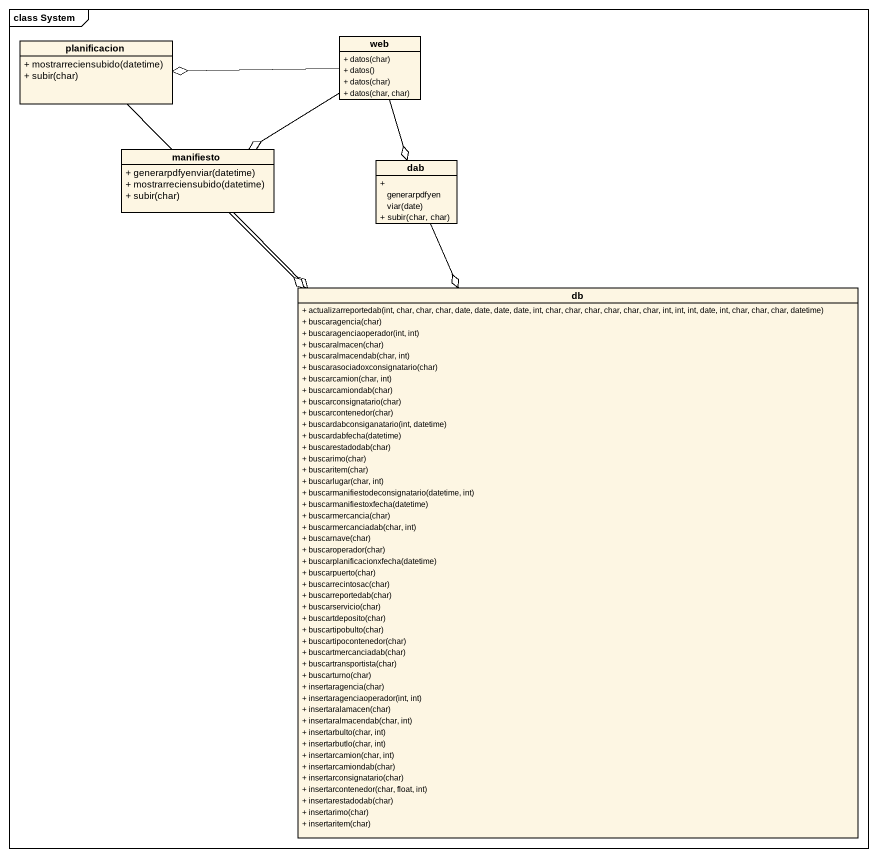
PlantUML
@startuml
mainframe class System
hide circle
hide empty members
skinparam classAttributeIconSize 0
class planificacion {
  + mostrarreciensubido(datetime)
  + subir(char)
}
class web {
  + datos(char)
  + datos()
  + datos(char)
  + datos(char, char)
}
class manifiesto {
  + generarpdfyenviar(datetime)
  + mostrarreciensubido(datetime)
  + subir(char)
}
class dab {
  + generarpdfyenviar(date)
  + subir(char, char)
}
class db {
  + actualizarreportedab(int, char, char, char, date, date, date, date, int, char, char, char, char, char, char, int, int, int, date, int, char, char, char, datetime)
  + buscaragencia(char)
  + buscaragenciaoperador(int, int)
  + buscaralmacen(char)
  + buscaralmacendab(char, int)
  + buscarasociadoxconsignatario(char)
  + buscarcamion(char, int)
  + buscarcamiondab(char)
  + buscarconsignatario(char)
  + buscarcontenedor(char)
  + buscardabconsiganatario(int, datetime)
  + buscardabfecha(datetime)
  + buscarestadodab(char)
  + buscarimo(char)
  + buscaritem(char)
  + buscarlugar(char, int)
  + buscarmanifiestodeconsignatario(datetime, int)
  + buscarmanifiestoxfecha(datetime)
  + buscarmercancia(char)
  + buscarmercanciadab(char, int)
  + buscarnave(char)
  + buscaroperador(char)
  + buscarplanificacionxfecha(datetime)
  + buscarpuerto(char)
  + buscarrecintosac(char)
  + buscarreportedab(char)
  + buscarservicio(char)
  + buscartdeposito(char)
  + buscartipobulto(char)
  + buscartipocontenedor(char)
  + buscartmercanciadab(char)
  + buscartransportista(char)
  + buscarturno(char)
  + insertaragencia(char)
  + insertaragenciaoperador(int, int)
  + insertaralamacen(char)
  + insertaralmacendab(char, int)
  + insertarbulto(char, int)
  + insertarbutlo(char, int)
  + insertarcamion(char, int)
  + insertarcamiondab(char)
  + insertarconsignatario(char)
  + insertarcontenedor(char, float, int)
  + insertarestadodab(char)
  + insertarimo(char)
  + insertaritem(char)
}
planificacion --o db
web -left-o planificacion
web --o manifiesto
web --o dab
manifiesto --o db
dab --o db
@enduml
